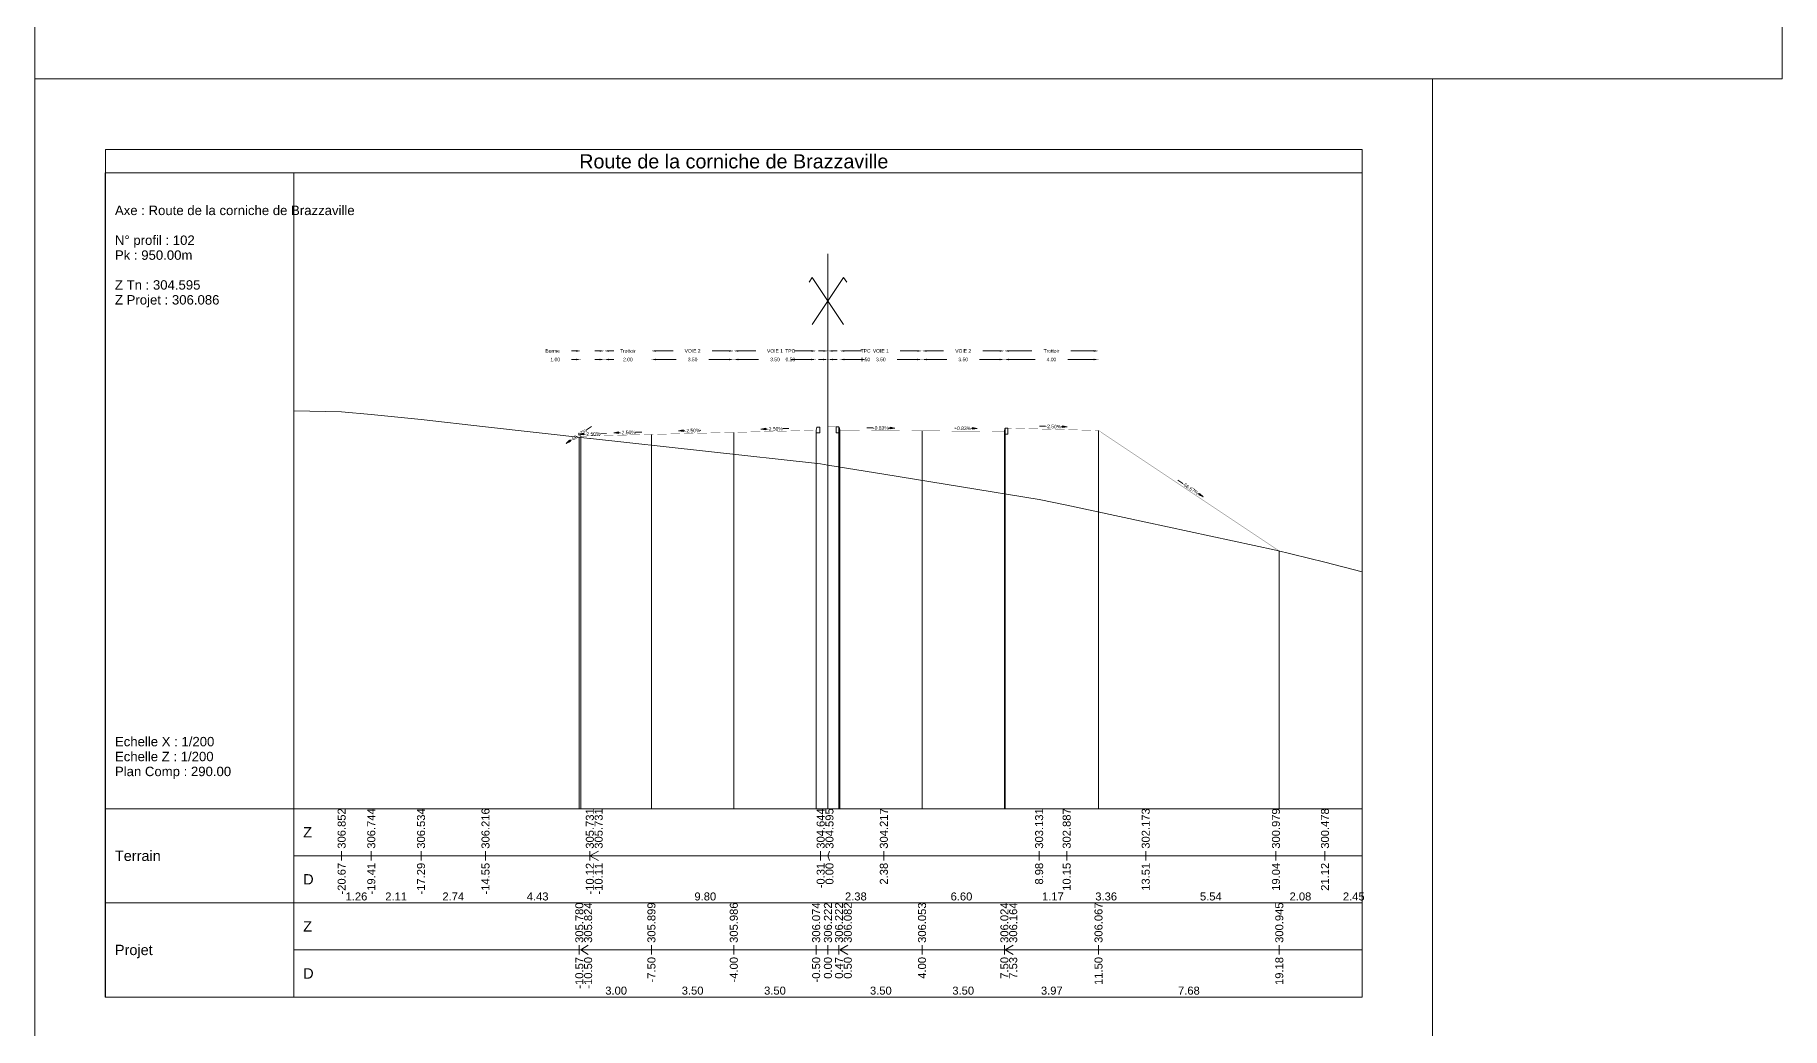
# Model space of a CAD drawing. Extents: x 0 to 74, y -372 to 1003.
# Drawn here: x 0 to 74.2, y -244.6 to -202.5 of the extents above; entities that cross this region are included whole.
import ezdxf
from ezdxf.enums import TextEntityAlignment as Align

# ---------------------------------------------------------------- set-up
doc = ezdxf.new("R2010")
doc.units = 0
doc.header["$LTSCALE"] = 2
doc.header["$PDSIZE"] = -0.004
doc.layers.get('0').update_dxf_attribs({"lineweight": 0})
for name, color, linetype, lineweight in [('Route - Profils type - PT REM TRT', 5, 'Continuous', 0), ('Route - Profils type - PT REM TRT BERME', 5, 'Continuous', 0), ('Route - Route de la corniche de Brazzaville - PT - Cadre_P102', 7, 'Continuous', 0), ('Route - Route de la corniche de Brazzaville - PT - Terrain_P102', 5, 'Continuous', 0)]:
    doc.layers.add(name, color=color, linetype=linetype, lineweight=lineweight)
doc.styles.add('CadreTitre', font='arial.ttf', dxfattribs={"height": 0.003})
doc.styles.add('Cotation', font='arial.ttf')
doc.styles.add('CoteHor', font='arial.ttf', dxfattribs={"height": 0.0022})
doc.styles.add('CoteHorA', font='arial.ttf', dxfattribs={"height": 0.0022})
doc.styles.add('CoteTitre', font='arial.ttf', dxfattribs={"height": 0.0017})
doc.styles.add('CoteTitreA', font='arial.ttf', dxfattribs={"height": 0.0017})
doc.styles.add('CoteVert', font='arial.ttf', dxfattribs={"height": 0.0017})
doc.styles.add('CoteVertA', font='arial.ttf', dxfattribs={"height": 0.0017})
doc.styles.add('ProfilCartouche', font='arial.ttf', dxfattribs={"height": 0.002})
doc.dimstyles.new('BRAZZAVILLE', dxfattribs={"dimtxt": 0.15, "dimasz": 0.2, "dimexe": 0.5, "dimexo": 0.5, "dimgap": 0.5, "dimtad": 0, "dimzin": 0, "dimdsep": 46, "dimtxsty": 'Cotation', "dimsah": 1, "dimcen": 0.1, "dimse1": 1, "dimse2": 1, "dimclrd": 1, "dimclre": 256, "dimclrt": 1, "dimaunit": 2, "dimazin": 0, "dimtfac": 1, "dimtdec": 4, "dimtofl": 0, "dimtmove": 0, "dimatfit": 1, "dimfxl": 1, "dimtolj": 1, "dimtzin": 0, "dimlwd": 0, "dimlwe": 0, "dimarcsym": 0})

# ---------------------------------------------------------------- blocks, each defined once
blk = doc.blocks.new('*D615')
at = {"layer": 'Defpoints', "color": 0, "transparency": 16777216}
for p in [(34.2, -216.244), (34.2, -216.248), (33.7, -219.244)]:
    blk.add_point(p, dxfattribs=at)
at = {"layer": 'Route - Profils type - PT REM TRT', "color": 1, "lineweight": 0, "transparency": 16777216}
for p, q in [((33.5, -216.248), (33.3, -216.248)), ((34.4, -216.248), (34.6, -216.248))]:
    blk.add_line(p, q, dxfattribs=at)
at = {"layer": 'Route - Profils type - PT REM TRT', "color": 1, "transparency": 16777216}
for points in [[(33.5, -216.215), (33.5, -216.281), (33.7, -216.248)], [(34.4, -216.215), (34.4, -216.281), (34.2, -216.248)]]:
    blk.add_solid(points, dxfattribs=at)
at = {"layer": 'Route - Profils type - PT REM TRT', "color": 1, "transparency": 16777216, "insert": (35.295, -216.248), "char_height": 0.15, "attachment_point": 5, "style": 'Cotation'}
blk.add_mtext('\\A1;0.50', dxfattribs=at)
blk = doc.blocks.new('*D616')
at = {"layer": 'Defpoints', "color": 0, "transparency": 16777216}
for p in [(34.2, -216.244), (37.7, -216.244), (37.7, -216.248)]:
    blk.add_point(p, dxfattribs=at)
at = {"layer": 'Route - Profils type - PT REM TRT', "color": 1, "lineweight": 0, "transparency": 16777216}
for p, q in [((34.4, -216.248), (35.255, -216.248)), ((37.5, -216.248), (36.645, -216.248))]:
    blk.add_line(p, q, dxfattribs=at)
at = {"layer": 'Route - Profils type - PT REM TRT', "color": 1, "transparency": 16777216}
for points in [[(34.4, -216.215), (34.4, -216.281), (34.2, -216.248)], [(37.5, -216.215), (37.5, -216.281), (37.7, -216.248)]]:
    blk.add_solid(points, dxfattribs=at)
at = {"layer": 'Route - Profils type - PT REM TRT', "color": 1, "transparency": 16777216, "insert": (35.95, -216.248), "char_height": 0.15, "attachment_point": 5, "style": 'Cotation'}
blk.add_mtext('\\A1;3.50', dxfattribs=at)
blk = doc.blocks.new('*D617')
at = {"layer": 'Defpoints', "color": 0, "transparency": 16777216}
for p in [(37.7, -216.244), (41.2, -216.244), (41.2, -216.248)]:
    blk.add_point(p, dxfattribs=at)
at = {"layer": 'Route - Profils type - PT REM TRT', "color": 1, "lineweight": 0, "transparency": 16777216}
for p, q in [((37.9, -216.248), (38.755, -216.248)), ((41, -216.248), (40.145, -216.248))]:
    blk.add_line(p, q, dxfattribs=at)
at = {"layer": 'Route - Profils type - PT REM TRT', "color": 1, "transparency": 16777216}
for points in [[(37.9, -216.215), (37.9, -216.281), (37.7, -216.248)], [(41, -216.215), (41, -216.281), (41.2, -216.248)]]:
    blk.add_solid(points, dxfattribs=at)
at = {"layer": 'Route - Profils type - PT REM TRT', "color": 1, "transparency": 16777216, "insert": (39.45, -216.248), "char_height": 0.15, "attachment_point": 5, "style": 'Cotation'}
blk.add_mtext('\\A1;3.50', dxfattribs=at)
blk = doc.blocks.new('*D618')
at = {"layer": 'Defpoints', "color": 0, "transparency": 16777216}
for p in [(41.2, -216.244), (45.2, -216.244), (45.2, -216.248)]:
    blk.add_point(p, dxfattribs=at)
at = {"layer": 'Route - Profils type - PT REM TRT', "color": 1, "lineweight": 0, "transparency": 16777216}
for p, q in [((41.4, -216.248), (42.502, -216.248)), ((45, -216.248), (43.898, -216.248))]:
    blk.add_line(p, q, dxfattribs=at)
at = {"layer": 'Route - Profils type - PT REM TRT', "color": 1, "transparency": 16777216}
for points in [[(41.4, -216.215), (41.4, -216.281), (41.2, -216.248)], [(45, -216.215), (45, -216.281), (45.2, -216.248)]]:
    blk.add_solid(points, dxfattribs=at)
at = {"layer": 'Route - Profils type - PT REM TRT', "color": 1, "transparency": 16777216, "insert": (43.2, -216.248), "char_height": 0.15, "attachment_point": 5, "style": 'Cotation'}
blk.add_mtext('\\A1;4.00', dxfattribs=at)
blk = doc.blocks.new('*D619')
at = {"layer": 'Defpoints', "color": 0, "transparency": 16777216}
for p in [(34.2, -215.885), (34.2, -216.444), (33.7, -219.244)]:
    blk.add_point(p, dxfattribs=at)
at = {"layer": 'Route - Profils type - PT REM TRT', "color": 1, "lineweight": 0, "transparency": 16777216}
for p, q in [((33.5, -215.885), (33.3, -215.885)), ((34.4, -215.885), (34.6, -215.885))]:
    blk.add_line(p, q, dxfattribs=at)
at = {"layer": 'Route - Profils type - PT REM TRT', "color": 1, "transparency": 16777216}
for points in [[(33.5, -215.851), (33.5, -215.918), (33.7, -215.885)], [(34.4, -215.851), (34.4, -215.918), (34.2, -215.885)]]:
    blk.add_solid(points, dxfattribs=at)
at = {"layer": 'Route - Profils type - PT REM TRT', "color": 1, "transparency": 16777216, "insert": (35.303, -215.885), "char_height": 0.15, "attachment_point": 5, "style": 'Cotation'}
blk.add_mtext('\\A1;TPC', dxfattribs=at)
blk = doc.blocks.new('*D620')
at = {"layer": 'Defpoints', "color": 0, "transparency": 16777216}
for p in [(37.7, -215.885), (34.2, -216.444), (37.7, -216.244)]:
    blk.add_point(p, dxfattribs=at)
at = {"layer": 'Route - Profils type - PT REM TRT', "color": 1, "lineweight": 0, "transparency": 16777216}
for p, q in [((34.4, -215.885), (35.132, -215.885)), ((37.5, -215.885), (36.768, -215.885))]:
    blk.add_line(p, q, dxfattribs=at)
at = {"layer": 'Route - Profils type - PT REM TRT', "color": 1, "transparency": 16777216}
for points in [[(34.4, -215.851), (34.4, -215.918), (34.2, -215.885)], [(37.5, -215.851), (37.5, -215.918), (37.7, -215.885)]]:
    blk.add_solid(points, dxfattribs=at)
at = {"layer": 'Route - Profils type - PT REM TRT', "color": 1, "transparency": 16777216, "insert": (35.95, -215.885), "char_height": 0.15, "attachment_point": 5, "style": 'Cotation'}
blk.add_mtext('\\A1;VOIE 1', dxfattribs=at)
blk = doc.blocks.new('*D621')
at = {"layer": 'Defpoints', "color": 0, "transparency": 16777216}
for p in [(41.2, -215.885), (37.7, -216.244), (41.2, -216.244)]:
    blk.add_point(p, dxfattribs=at)
at = {"layer": 'Route - Profils type - PT REM TRT', "color": 1, "lineweight": 0, "transparency": 16777216}
for p, q in [((37.9, -215.885), (38.618, -215.885)), ((41, -215.885), (40.282, -215.885))]:
    blk.add_line(p, q, dxfattribs=at)
at = {"layer": 'Route - Profils type - PT REM TRT', "color": 1, "transparency": 16777216}
for points in [[(37.9, -215.851), (37.9, -215.918), (37.7, -215.885)], [(41, -215.851), (41, -215.918), (41.2, -215.885)]]:
    blk.add_solid(points, dxfattribs=at)
at = {"layer": 'Route - Profils type - PT REM TRT', "color": 1, "transparency": 16777216, "insert": (39.45, -215.885), "char_height": 0.15, "attachment_point": 5, "style": 'Cotation'}
blk.add_mtext('\\A1;VOIE 2', dxfattribs=at)
blk = doc.blocks.new('*D622')
at = {"layer": 'Defpoints', "color": 0, "transparency": 16777216}
for p in [(45.2, -215.885), (41.2, -216.244), (45.2, -216.244)]:
    blk.add_point(p, dxfattribs=at)
at = {"layer": 'Route - Profils type - PT REM TRT', "color": 1, "lineweight": 0, "transparency": 16777216}
for p, q in [((41.4, -215.885), (42.369, -215.885)), ((45, -215.885), (44.031, -215.885))]:
    blk.add_line(p, q, dxfattribs=at)
at = {"layer": 'Route - Profils type - PT REM TRT', "color": 1, "transparency": 16777216}
for points in [[(41.4, -215.851), (41.4, -215.918), (41.2, -215.885)], [(45, -215.851), (45, -215.918), (45.2, -215.885)]]:
    blk.add_solid(points, dxfattribs=at)
at = {"layer": 'Route - Profils type - PT REM TRT', "color": 1, "transparency": 16777216, "insert": (43.2, -215.885), "char_height": 0.15, "attachment_point": 5, "style": 'Cotation'}
blk.add_mtext('\\A1;Trottoir', dxfattribs=at)
blk = doc.blocks.new('MENSURA_COTEPENTE_179')
at = {"layer": 'Route - Profils type - PT REM TRT', "linetype": 'Continuous', "lineweight": 0}
blk.add_hatch(color=1, dxfattribs=at).paths.add_polyline_path([(0.18171, -5.53433), (0.18271, -5.53416), (0.18171, -5.53398)])
at = {"layer": 'Route - Profils type - PT REM TRT', "color": 1, "linetype": 'Continuous', "lineweight": 0}
for p, q in [((0.1781, -5.53412), (0.1768, -5.53411)), ((0.18171, -5.53415), (0.18141, -5.53415))]:
    blk.add_line(p, q, dxfattribs=at)
at = {"layer": 'Route - Profils type - PT REM TRT', "color": 1, "linetype": 'Continuous', "lineweight": 0, "flags": 128}
blk.add_lwpolyline([(0.18171, -5.53433), (0.18271, -5.53416), (0.18171, -5.53398), (0.18171, -5.53433)], close=True, dxfattribs=at)
at = {"layer": 'Route - Profils type - PT REM TRT', "color": 1, "style": 'Cotation'}
blk.add_text('-0.83%', height=0.00075, rotation=359.5225, dxfattribs=at).set_placement((0.17975, -5.53414), align=Align.MIDDLE_CENTER)
blk = doc.blocks.new('MENSURA_COTEPENTE_180')
at = {"layer": 'Route - Profils type - PT REM TRT', "linetype": 'Continuous', "lineweight": 0}
blk.add_hatch(color=1, dxfattribs=at).paths.add_polyline_path([(0.19921, -5.53439), (0.20021, -5.53422), (0.19921, -5.53404)])
at = {"layer": 'Route - Profils type - PT REM TRT', "color": 1, "linetype": 'Continuous', "lineweight": 0}
for p, q in [((0.1956, -5.53418), (0.19547, -5.53418)), ((0.19921, -5.53422), (0.19891, -5.53421))]:
    blk.add_line(p, q, dxfattribs=at)
at = {"layer": 'Route - Profils type - PT REM TRT', "color": 1, "linetype": 'Continuous', "lineweight": 0, "flags": 128}
blk.add_lwpolyline([(0.19921, -5.53439), (0.20021, -5.53422), (0.19921, -5.53404), (0.19921, -5.53439)], close=True, dxfattribs=at)
at = {"layer": 'Route - Profils type - PT REM TRT', "color": 1, "style": 'Cotation'}
blk.add_text('-0.83%', height=0.00075, rotation=359.5225, dxfattribs=at).set_placement((0.19726, -5.5342), align=Align.MIDDLE_CENTER)
blk = doc.blocks.new('MENSURA_COTEPENTE_181')
at = {"layer": 'Route - Profils type - PT REM TRT', "linetype": 'Continuous', "lineweight": 0}
blk.add_hatch(color=1, dxfattribs=at).paths.add_polyline_path([(0.2473, -5.54837), (0.24823, -5.54878), (0.24749, -5.54808)])
at = {"layer": 'Route - Profils type - PT REM TRT', "color": 1, "linetype": 'Continuous', "lineweight": 0}
for p, q in [((0.24392, -5.54591), (0.24284, -5.54519)), ((0.2474, -5.54822), (0.24715, -5.54806))]:
    blk.add_line(p, q, dxfattribs=at)
at = {"layer": 'Route - Profils type - PT REM TRT', "color": 1, "linetype": 'Continuous', "lineweight": 0, "flags": 128}
blk.add_lwpolyline([(0.2473, -5.54837), (0.24823, -5.54878), (0.24749, -5.54808), (0.2473, -5.54837)], close=True, dxfattribs=at)
at = {"layer": 'Route - Profils type - PT REM TRT', "color": 1, "style": 'Cotation'}
blk.add_text('-66.67%', height=0.00075, rotation=326.3098, dxfattribs=at).set_placement((0.24553, -5.54698), align=Align.MIDDLE_CENTER)
blk = doc.blocks.new('MENSURA_COTEPENTE_182')
at = {"layer": 'Route - Profils type - PT REM TRT', "linetype": 'Continuous', "lineweight": 0}
blk.add_hatch(color=1, dxfattribs=at).paths.add_polyline_path([(0.21834, -5.53405), (0.21935, -5.5339), (0.21835, -5.5337)])
at = {"layer": 'Route - Profils type - PT REM TRT', "color": 1, "linetype": 'Continuous', "lineweight": 0}
for p, q in [((0.21473, -5.53378), (0.21343, -5.53375)), ((0.21835, -5.53387), (0.21805, -5.53387))]:
    blk.add_line(p, q, dxfattribs=at)
at = {"layer": 'Route - Profils type - PT REM TRT', "color": 1, "linetype": 'Continuous', "lineweight": 0, "flags": 128}
blk.add_lwpolyline([(0.21834, -5.53405), (0.21935, -5.5339), (0.21835, -5.5337), (0.21834, -5.53405)], close=True, dxfattribs=at)
at = {"layer": 'Route - Profils type - PT REM TRT', "color": 1, "style": 'Cotation'}
blk.add_text('-2.50%', height=0.00075, rotation=358.5679, dxfattribs=at).set_placement((0.21639, -5.53383), align=Align.MIDDLE_CENTER)
blk = doc.blocks.new('T2', base_point=(-6.713, 11.473))
at = {"linetype": 'Continuous', "flags": 128}
blk.add_lwpolyline([(-6.837, 11.703), (-6.863, 11.583), (-6.863, 11.473), (-6.713, 11.473), (-6.713, 11.723), (-6.818, 11.719, 0.339869)], format="xyb", close=True, dxfattribs=at)
blk = doc.blocks.new('T2__mirroredMSX', base_point=(-6.713, 11.473))
at = {"linetype": 'Continuous', "flags": 128}
blk.add_lwpolyline([(-6.837, 11.703), (-6.863, 11.583), (-6.863, 11.473), (-6.713, 11.473), (-6.713, 11.723), (-6.818, 11.719, 0.339869)], format="xyb", close=True, dxfattribs=at)
blk = doc.blocks.new('*D627')
at = {"layer": 'Defpoints', "color": 0, "transparency": 16777216}
for p in [(33.2, -216.244), (33.2, -216.248), (33.7, -219.244)]:
    blk.add_point(p, dxfattribs=at)
at = {"layer": 'Route - Profils type - PT REM TRT BERME', "color": 1, "lineweight": 0, "transparency": 16777216}
for p, q in [((33, -216.248), (32.8, -216.248)), ((33.9, -216.248), (34.1, -216.248))]:
    blk.add_line(p, q, dxfattribs=at)
at = {"layer": 'Route - Profils type - PT REM TRT BERME', "color": 1, "transparency": 16777216}
for points in [[(33, -216.215), (33, -216.281), (33.2, -216.248)], [(33.9, -216.215), (33.9, -216.281), (33.7, -216.248)]]:
    blk.add_solid(points, dxfattribs=at)
at = {"layer": 'Route - Profils type - PT REM TRT BERME', "color": 1, "transparency": 16777216, "insert": (32.105, -216.248), "char_height": 0.15, "attachment_point": 5, "style": 'Cotation'}
blk.add_mtext('\\A1;0.50', dxfattribs=at)
blk = doc.blocks.new('*D628')
at = {"layer": 'Defpoints', "color": 0, "transparency": 16777216}
for p in [(29.7, -216.244), (29.7, -216.248), (33.2, -216.244)]:
    blk.add_point(p, dxfattribs=at)
at = {"layer": 'Route - Profils type - PT REM TRT BERME', "color": 1, "lineweight": 0, "transparency": 16777216}
for p, q in [((29.9, -216.248), (30.755, -216.248)), ((33, -216.248), (32.145, -216.248))]:
    blk.add_line(p, q, dxfattribs=at)
at = {"layer": 'Route - Profils type - PT REM TRT BERME', "color": 1, "transparency": 16777216}
for points in [[(29.9, -216.215), (29.9, -216.281), (29.7, -216.248)], [(33, -216.215), (33, -216.281), (33.2, -216.248)]]:
    blk.add_solid(points, dxfattribs=at)
at = {"layer": 'Route - Profils type - PT REM TRT BERME', "color": 1, "transparency": 16777216, "insert": (31.45, -216.248), "char_height": 0.15, "attachment_point": 5, "style": 'Cotation'}
blk.add_mtext('\\A1;3.50', dxfattribs=at)
blk = doc.blocks.new('*D629')
at = {"layer": 'Defpoints', "color": 0, "transparency": 16777216}
for p in [(26.2, -216.244), (26.2, -216.248), (29.7, -216.244)]:
    blk.add_point(p, dxfattribs=at)
at = {"layer": 'Route - Profils type - PT REM TRT BERME', "color": 1, "lineweight": 0, "transparency": 16777216}
for p, q in [((26.4, -216.248), (27.255, -216.248)), ((29.5, -216.248), (28.645, -216.248))]:
    blk.add_line(p, q, dxfattribs=at)
at = {"layer": 'Route - Profils type - PT REM TRT BERME', "color": 1, "transparency": 16777216}
for points in [[(26.4, -216.215), (26.4, -216.281), (26.2, -216.248)], [(29.5, -216.215), (29.5, -216.281), (29.7, -216.248)]]:
    blk.add_solid(points, dxfattribs=at)
at = {"layer": 'Route - Profils type - PT REM TRT BERME', "color": 1, "transparency": 16777216, "insert": (27.95, -216.248), "char_height": 0.15, "attachment_point": 5, "style": 'Cotation'}
blk.add_mtext('\\A1;3.50', dxfattribs=at)
blk = doc.blocks.new('*D630')
at = {"layer": 'Defpoints', "color": 0, "transparency": 16777216}
for p in [(33.2, -215.885), (33.2, -216.444), (33.7, -219.244)]:
    blk.add_point(p, dxfattribs=at)
at = {"layer": 'Route - Profils type - PT REM TRT BERME', "color": 1, "lineweight": 0, "transparency": 16777216}
for p, q in [((33, -215.885), (32.8, -215.885)), ((33.9, -215.885), (34.1, -215.885))]:
    blk.add_line(p, q, dxfattribs=at)
at = {"layer": 'Route - Profils type - PT REM TRT BERME', "color": 1, "transparency": 16777216}
for points in [[(33, -215.851), (33, -215.918), (33.2, -215.885)], [(33.9, -215.851), (33.9, -215.918), (33.7, -215.885)]]:
    blk.add_solid(points, dxfattribs=at)
at = {"layer": 'Route - Profils type - PT REM TRT BERME', "color": 1, "transparency": 16777216, "insert": (32.097, -215.885), "char_height": 0.15, "attachment_point": 5, "style": 'Cotation'}
blk.add_mtext('\\A1;TPC', dxfattribs=at)
blk = doc.blocks.new('*D631')
at = {"layer": 'Defpoints', "color": 0, "transparency": 16777216}
for p in [(29.7, -215.885), (29.7, -216.244), (33.2, -216.444)]:
    blk.add_point(p, dxfattribs=at)
at = {"layer": 'Route - Profils type - PT REM TRT BERME', "color": 1, "lineweight": 0, "transparency": 16777216}
for p, q in [((29.9, -215.885), (30.632, -215.885)), ((33, -215.885), (32.268, -215.885))]:
    blk.add_line(p, q, dxfattribs=at)
at = {"layer": 'Route - Profils type - PT REM TRT BERME', "color": 1, "transparency": 16777216}
for points in [[(29.9, -215.851), (29.9, -215.918), (29.7, -215.885)], [(33, -215.851), (33, -215.918), (33.2, -215.885)]]:
    blk.add_solid(points, dxfattribs=at)
at = {"layer": 'Route - Profils type - PT REM TRT BERME', "color": 1, "transparency": 16777216, "insert": (31.45, -215.885), "char_height": 0.15, "attachment_point": 5, "style": 'Cotation'}
blk.add_mtext('\\A1;VOIE 1', dxfattribs=at)
blk = doc.blocks.new('*D632')
at = {"layer": 'Defpoints', "color": 0, "transparency": 16777216}
for p in [(26.2, -215.885), (26.2, -216.244), (29.7, -216.244)]:
    blk.add_point(p, dxfattribs=at)
at = {"layer": 'Route - Profils type - PT REM TRT BERME', "color": 1, "lineweight": 0, "transparency": 16777216}
for p, q in [((26.4, -215.885), (27.118, -215.885)), ((29.5, -215.885), (28.782, -215.885))]:
    blk.add_line(p, q, dxfattribs=at)
at = {"layer": 'Route - Profils type - PT REM TRT BERME', "color": 1, "transparency": 16777216}
for points in [[(26.4, -215.851), (26.4, -215.918), (26.2, -215.885)], [(29.5, -215.851), (29.5, -215.918), (29.7, -215.885)]]:
    blk.add_solid(points, dxfattribs=at)
at = {"layer": 'Route - Profils type - PT REM TRT BERME', "color": 1, "transparency": 16777216, "insert": (27.95, -215.885), "char_height": 0.15, "attachment_point": 5, "style": 'Cotation'}
blk.add_mtext('\\A1;VOIE 2', dxfattribs=at)
blk = doc.blocks.new('*D633')
at = {"layer": 'Defpoints', "color": 0, "transparency": 16777216}
for p in [(24.2, -215.885), (24.2, -216.244), (26.2, -216.244)]:
    blk.add_point(p, dxfattribs=at)
at = {"layer": 'Route - Profils type - PT REM TRT BERME', "color": 1, "lineweight": 0, "transparency": 16777216}
for p, q in [((24, -215.885), (23.8, -215.885)), ((26.4, -215.885), (26.6, -215.885))]:
    blk.add_line(p, q, dxfattribs=at)
at = {"layer": 'Route - Profils type - PT REM TRT BERME', "color": 1, "transparency": 16777216}
for points in [[(24, -215.851), (24, -215.918), (24.2, -215.885)], [(26.4, -215.851), (26.4, -215.918), (26.2, -215.885)]]:
    blk.add_solid(points, dxfattribs=at)
at = {"layer": 'Route - Profils type - PT REM TRT BERME', "color": 1, "transparency": 16777216, "insert": (25.2, -215.885), "char_height": 0.15, "attachment_point": 5, "style": 'Cotation'}
blk.add_mtext('\\A1;Trottoir', dxfattribs=at)
blk = doc.blocks.new('*D634')
at = {"layer": 'Defpoints', "color": 0, "transparency": 16777216}
for p in [(23.2, -215.885), (23.2, -216.244), (24.2, -216.244)]:
    blk.add_point(p, dxfattribs=at)
at = {"layer": 'Route - Profils type - PT REM TRT BERME', "color": 1, "lineweight": 0, "transparency": 16777216}
for p, q in [((23, -215.885), (22.8, -215.885)), ((24.4, -215.885), (24.6, -215.885))]:
    blk.add_line(p, q, dxfattribs=at)
at = {"layer": 'Route - Profils type - PT REM TRT BERME', "color": 1, "transparency": 16777216}
for points in [[(23, -215.851), (23, -215.918), (23.2, -215.885)], [(24.4, -215.851), (24.4, -215.918), (24.2, -215.885)]]:
    blk.add_solid(points, dxfattribs=at)
at = {"layer": 'Route - Profils type - PT REM TRT BERME', "color": 1, "transparency": 16777216, "insert": (22.003, -215.885), "char_height": 0.15, "attachment_point": 5, "style": 'Cotation'}
blk.add_mtext('\\A1;Berme', dxfattribs=at)
blk = doc.blocks.new('*D635')
at = {"layer": 'Defpoints', "color": 0, "transparency": 16777216}
for p in [(24.2, -216.244), (24.2, -216.248), (26.2, -216.244)]:
    blk.add_point(p, dxfattribs=at)
at = {"layer": 'Route - Profils type - PT REM TRT BERME', "color": 1, "lineweight": 0, "transparency": 16777216}
for p, q in [((24, -216.248), (23.8, -216.248)), ((26.4, -216.248), (26.6, -216.248))]:
    blk.add_line(p, q, dxfattribs=at)
at = {"layer": 'Route - Profils type - PT REM TRT BERME', "color": 1, "transparency": 16777216}
for points in [[(24, -216.215), (24, -216.281), (24.2, -216.248)], [(26.4, -216.215), (26.4, -216.281), (26.2, -216.248)]]:
    blk.add_solid(points, dxfattribs=at)
at = {"layer": 'Route - Profils type - PT REM TRT BERME', "color": 1, "transparency": 16777216, "insert": (25.2, -216.248), "char_height": 0.15, "attachment_point": 5, "style": 'Cotation'}
blk.add_mtext('\\A1;2.00', dxfattribs=at)
blk = doc.blocks.new('*D636')
at = {"layer": 'Defpoints', "color": 0, "transparency": 16777216}
for p in [(23.2, -216.244), (23.2, -216.248), (24.2, -216.244)]:
    blk.add_point(p, dxfattribs=at)
at = {"layer": 'Route - Profils type - PT REM TRT BERME', "color": 1, "lineweight": 0, "transparency": 16777216}
for p, q in [((23, -216.248), (22.8, -216.248)), ((24.4, -216.248), (24.6, -216.248))]:
    blk.add_line(p, q, dxfattribs=at)
at = {"layer": 'Route - Profils type - PT REM TRT BERME', "color": 1, "transparency": 16777216}
for points in [[(23, -216.215), (23, -216.281), (23.2, -216.248)], [(24.4, -216.215), (24.4, -216.281), (24.2, -216.248)]]:
    blk.add_solid(points, dxfattribs=at)
at = {"layer": 'Route - Profils type - PT REM TRT BERME', "color": 1, "transparency": 16777216, "insert": (22.112, -216.248), "char_height": 0.15, "attachment_point": 5, "style": 'Cotation'}
blk.add_mtext('\\A1;1.00', dxfattribs=at)
blk = doc.blocks.new('MENSURA_COTEPENTE_183')
at = {"layer": 'Route - Profils type - PT REM TRT BERME', "linetype": 'Continuous', "lineweight": 0}
blk.add_hatch(color=1, dxfattribs=at).paths.add_polyline_path([(0.15529, -5.53455), (0.15428, -5.5344), (0.15528, -5.5342)])
at = {"layer": 'Route - Profils type - PT REM TRT BERME', "color": 1, "linetype": 'Continuous', "lineweight": 0}
for p, q in [((0.15528, -5.53437), (0.15558, -5.53437)), ((0.15889, -5.53428), (0.16019, -5.53425))]:
    blk.add_line(p, q, dxfattribs=at)
at = {"layer": 'Route - Profils type - PT REM TRT BERME', "color": 1, "linetype": 'Continuous', "lineweight": 0, "flags": 128}
blk.add_lwpolyline([(0.15529, -5.53455), (0.15428, -5.5344), (0.15528, -5.5342), (0.15529, -5.53455)], close=True, dxfattribs=at)
at = {"layer": 'Route - Profils type - PT REM TRT BERME', "color": 1, "style": 'Cotation'}
blk.add_text('-2.50%', height=0.00075, rotation=-358.5679, dxfattribs=at).set_placement((0.15724, -5.53433), align=Align.MIDDLE_CENTER)
blk = doc.blocks.new('MENSURA_COTEPENTE_184')
at = {"layer": 'Route - Profils type - PT REM TRT BERME', "linetype": 'Continuous', "lineweight": 0}
blk.add_hatch(color=1, dxfattribs=at).paths.add_polyline_path([(0.13778, -5.5349), (0.13678, -5.53475), (0.13777, -5.53455)])
at = {"layer": 'Route - Profils type - PT REM TRT BERME', "color": 1, "linetype": 'Continuous', "lineweight": 0}
for p, q in [((0.13778, -5.53473), (0.13808, -5.53472)), ((0.14139, -5.53464), (0.14152, -5.53463))]:
    blk.add_line(p, q, dxfattribs=at)
at = {"layer": 'Route - Profils type - PT REM TRT BERME', "color": 1, "linetype": 'Continuous', "lineweight": 0, "flags": 128}
blk.add_lwpolyline([(0.13778, -5.5349), (0.13678, -5.53475), (0.13777, -5.53455), (0.13778, -5.5349)], close=True, dxfattribs=at)
at = {"layer": 'Route - Profils type - PT REM TRT BERME', "color": 1, "style": 'Cotation'}
blk.add_text('-2.50%', height=0.00075, rotation=-358.5679, dxfattribs=at).set_placement((0.13973, -5.53468), align=Align.MIDDLE_CENTER)
blk = doc.blocks.new('MENSURA_COTEPENTE_185')
at = {"layer": 'Route - Profils type - PT REM TRT BERME', "linetype": 'Continuous', "lineweight": 0}
blk.add_hatch(color=1, dxfattribs=at).paths.add_polyline_path([(0.11382, -5.53699), (0.11289, -5.5374), (0.11362, -5.5367)])
at = {"layer": 'Route - Profils type - PT REM TRT BERME', "color": 1, "linetype": 'Continuous', "lineweight": 0}
for p, q in [((0.11719, -5.53453), (0.11827, -5.53381)), ((0.11372, -5.53685), (0.11397, -5.53668))]:
    blk.add_line(p, q, dxfattribs=at)
at = {"layer": 'Route - Profils type - PT REM TRT BERME', "color": 1, "linetype": 'Continuous', "lineweight": 0, "flags": 128}
blk.add_lwpolyline([(0.11382, -5.53699), (0.11289, -5.5374), (0.11362, -5.5367), (0.11382, -5.53699)], close=True, dxfattribs=at)
at = {"layer": 'Route - Profils type - PT REM TRT BERME', "color": 1, "style": 'Cotation'}
blk.add_text('-66.67%', height=0.00075, rotation=-326.3098, dxfattribs=at).set_placement((0.11558, -5.5356), align=Align.MIDDLE_CENTER)
blk = doc.blocks.new('MENSURA_COTEPENTE_186')
at = {"layer": 'Route - Profils type - PT REM TRT BERME', "linetype": 'Continuous', "lineweight": 0}
blk.add_hatch(color=1, dxfattribs=at).paths.add_polyline_path([(0.12404, -5.53531), (0.12303, -5.53516), (0.12403, -5.53496)])
at = {"layer": 'Route - Profils type - PT REM TRT BERME', "color": 1, "linetype": 'Continuous', "lineweight": 0}
for p, q in [((0.12403, -5.53514), (0.12433, -5.53513)), ((0.12764, -5.53505), (0.12894, -5.53502))]:
    blk.add_line(p, q, dxfattribs=at)
at = {"layer": 'Route - Profils type - PT REM TRT BERME', "color": 1, "linetype": 'Continuous', "lineweight": 0, "flags": 128}
blk.add_lwpolyline([(0.12404, -5.53531), (0.12303, -5.53516), (0.12403, -5.53496), (0.12404, -5.53531)], close=True, dxfattribs=at)
at = {"layer": 'Route - Profils type - PT REM TRT BERME', "color": 1, "style": 'Cotation'}
blk.add_text('-2.50%', height=0.00075, rotation=-358.5679, dxfattribs=at).set_placement((0.12599, -5.53509), align=Align.MIDDLE_CENTER)
blk = doc.blocks.new('MENSURA_COTEPENTE_187')
at = {"layer": 'Route - Profils type - PT REM TRT BERME', "linetype": 'Continuous', "lineweight": 0}
blk.add_hatch(color=1, dxfattribs=at).paths.add_polyline_path([(0.11654, -5.53562), (0.11553, -5.53547), (0.11653, -5.53527)])
at = {"layer": 'Route - Profils type - PT REM TRT BERME', "color": 1, "linetype": 'Continuous', "lineweight": 0}
for p, q in [((0.12015, -5.53536), (0.12144, -5.53532)), ((0.11653, -5.53545), (0.11683, -5.53544))]:
    blk.add_line(p, q, dxfattribs=at)
at = {"layer": 'Route - Profils type - PT REM TRT BERME', "color": 1, "linetype": 'Continuous', "lineweight": 0, "flags": 128}
blk.add_lwpolyline([(0.11654, -5.53562), (0.11553, -5.53547), (0.11653, -5.53527), (0.11654, -5.53562)], close=True, dxfattribs=at)
at = {"layer": 'Route - Profils type - PT REM TRT BERME', "color": 1, "style": 'Cotation'}
blk.add_text('-2.50%', height=0.00075, rotation=-358.5679, dxfattribs=at).set_placement((0.11849, -5.5354), align=Align.MIDDLE_CENTER)

msp = doc.modelspace()

# ---------------------------------------------------------------- linework, layer by layer
at = {"flags": 128}
for points in [[(0, -204.33), (0, -151.83), (74.25, -151.83), (74.25, -204.33)], [(0, -246.33), (0, -204.33), (59.4, -204.33), (59.4, -246.33)], [(3, -243.33), (3, -207.33), (56.4, -207.33), (56.4, -243.33)]]:
    msp.add_lwpolyline(points, close=True, dxfattribs=at)
at = {"layer": 'Route - Profils type - PT REM TRT', "color": 1, "linetype": 'Continuous', "flags": 128}
msp.add_lwpolyline([(33.7, -219.108, 0.01, 0.01, 0), (34.05, -219.108, 0.01, 0.01, 0), (34.17, -219.108, 0.01, 0.01, 0), (34.2, -219.248, 0.01, 0.01, 0), (37.7, -219.277, 0.01, 0.01, 0), (41.2, -219.306, 0.01, 0.01, 0), (41.23, -219.166, 0.01, 0.01, 0), (41.35, -219.166, 0.01, 0.01, 0), (45.2, -219.263, 0.01, 0.01, 0), (52.883, -224.385, 0.01, 0.01, 0)], format="xyseb", dxfattribs=at)
at = {"layer": 'Route - Profils type - PT REM TRT BERME', "color": 1, "linetype": 'Continuous', "flags": 128}
msp.add_lwpolyline([(33.7, -219.116, 0.01, 0.01, 0), (33.35, -219.116, 0.01, 0.01, 0), (33.23, -219.116, 0.01, 0.01, 0), (33.2, -219.256, 0.01, 0.01, 0), (29.7, -219.344, 0.01, 0.01, 0), (26.2, -219.431, 0.01, 0.01, 0), (23.2, -219.506, 0.01, 0.01, 0), (23.135, -219.55, 0.01, 0.01, 0)], format="xyseb", dxfattribs=at)
at = {"layer": 'Route - Route de la corniche de Brazzaville - PT - Cadre_P102', "color": 7, "linetype": 'Continuous'}
for p, q in [((11, -208.33), (11, -243.33)), ((33.7, -215.761), (33.7, -211.761)), ((32.9, -212.961), (33.033, -212.761)), ((34.367, -214.761), (33.033, -212.761)), ((33.033, -214.761), (34.367, -212.761)), ((34.5, -212.961), (34.367, -212.761)), ((33.7, -235.33), (33.7, -215.761)), ((23.135, -235.33), (23.135, -219.55)), ((23.135, -235.33), (23.135, -219.55)), ((23.2, -235.33), (23.2, -219.506)), ((23.2, -235.33), (23.2, -219.506)), ((26.2, -235.33), (26.2, -219.431)), ((26.2, -235.33), (26.2, -219.431)), ((29.7, -235.33), (29.7, -219.344)), ((29.7, -235.33), (29.7, -219.344)), ((33.2, -235.33), (33.2, -219.256)), ((33.2, -235.33), (33.2, -219.256)), ((33.7, -235.33), (33.7, -219.108)), ((33.7, -235.33), (33.7, -219.108)), ((34.17, -235.33), (34.17, -219.108)), ((34.17, -235.33), (34.17, -219.108)), ((34.2, -235.33), (34.2, -219.248)), ((34.2, -235.33), (34.2, -219.248)), ((37.7, -235.33), (37.7, -219.277)), ((37.7, -235.33), (37.7, -219.277)), ((41.2, -235.33), (41.2, -219.306)), ((41.2, -235.33), (41.2, -219.306)), ((41.23, -235.33), (41.23, -219.166)), ((41.23, -235.33), (41.23, -219.166)), ((45.2, -235.33), (45.2, -219.263)), ((45.2, -235.33), (45.2, -219.263)), ((52.883, -235.33), (52.883, -224.385)), ((52.883, -235.33), (52.883, -224.385)), ((56.4, -235.33), (3, -235.33)), ((56.4, -237.33), (11, -237.33)), ((56.4, -239.33), (3, -239.33)), ((56.4, -239.33), (3, -239.33)), ((56.4, -239.33), (3, -239.33)), ((56.4, -239.33), (3, -239.33)), ((56.4, -239.33), (3, -239.33)), ((56.4, -239.33), (3, -239.33)), ((56.4, -239.33), (3, -239.33)), ((23.135, -241.13), (23.135, -241.33)), ((23.509, -241.13), (23.2, -241.33)), ((26.2, -241.13), (26.2, -241.33)), ((29.7, -241.13), (29.7, -241.33)), ((33.2, -241.13), (33.2, -241.33)), ((33.7, -241.13), (33.7, -241.33)), ((34.17, -241.13), (34.17, -241.33)), ((34.544, -241.13), (34.2, -241.33)), ((37.7, -241.13), (37.7, -241.33)), ((41.2, -241.13), (41.2, -241.33)), ((41.574, -241.13), (41.23, -241.33)), ((45.2, -241.13), (45.2, -241.33)), ((52.883, -241.13), (52.883, -241.33)), ((56.4, -241.33), (11, -241.33)), ((23.135, -241.53), (23.135, -241.33)), ((23.509, -241.53), (23.2, -241.33)), ((26.2, -241.53), (26.2, -241.33)), ((29.7, -241.53), (29.7, -241.33)), ((33.2, -241.53), (33.2, -241.33)), ((33.7, -241.53), (33.7, -241.33)), ((34.17, -241.53), (34.17, -241.33)), ((34.544, -241.53), (34.2, -241.33)), ((37.7, -241.53), (37.7, -241.33)), ((41.2, -241.53), (41.2, -241.33)), ((41.574, -241.53), (41.23, -241.33)), ((45.2, -241.53), (45.2, -241.33)), ((52.883, -241.53), (52.883, -241.33)), ((56.4, -243.33), (3, -243.33)), ((56.4, -243.33), (3, -243.33)), ((56.4, -243.33), (3, -243.33)), ((56.4, -243.33), (3, -243.33)), ((56.4, -243.33), (3, -243.33)), ((56.4, -243.33), (3, -243.33))]:
    msp.add_line(p, q, dxfattribs=at)
at = {"layer": 'Route - Route de la corniche de Brazzaville - PT - Cadre_P102', "color": 114, "linetype": 'Continuous'}
for p, q in [((13.034, -237.13), (13.034, -237.33)), ((13.034, -237.53), (13.034, -237.33)), ((14.294, -237.13), (14.294, -237.33)), ((14.294, -237.53), (14.294, -237.33)), ((16.408, -237.13), (16.408, -237.33)), ((16.408, -237.53), (16.408, -237.33)), ((19.148, -237.13), (19.148, -237.33)), ((19.148, -237.53), (19.148, -237.33)), ((23.582, -237.13), (23.582, -237.33)), ((23.582, -237.53), (23.582, -237.33)), ((23.956, -237.13), (23.589, -237.33)), ((23.956, -237.53), (23.589, -237.33)), ((33.392, -237.13), (33.392, -237.33)), ((33.392, -237.53), (33.392, -237.33)), ((33.766, -237.13), (33.7, -237.33)), ((33.766, -237.53), (33.7, -237.33)), ((36.077, -237.13), (36.077, -237.33)), ((36.077, -237.53), (36.077, -237.33)), ((42.676, -237.13), (42.676, -237.33)), ((42.676, -237.53), (42.676, -237.33)), ((43.847, -237.13), (43.847, -237.33)), ((43.847, -237.53), (43.847, -237.33)), ((47.206, -237.13), (47.206, -237.33)), ((47.206, -237.53), (47.206, -237.33)), ((52.741, -237.13), (52.741, -237.33)), ((52.741, -237.53), (52.741, -237.33)), ((54.824, -237.13), (54.824, -237.33)), ((54.824, -237.53), (54.824, -237.33))]:
    msp.add_line(p, q, dxfattribs=at)
at = {"layer": 'Route - Route de la corniche de Brazzaville - PT - Cadre_P102', "flags": 128}
msp.add_lwpolyline([(2.99, -243.34), (2.99, -208.32), (56.41, -208.32), (56.41, -243.34)], close=True, dxfattribs=at)
at = {"layer": 'Route - Route de la corniche de Brazzaville - PT - Terrain_P102', "color": 114, "linetype": 'Continuous', "flags": 128}
msp.add_lwpolyline([(11, -218.429), (13.034, -218.478), (14.294, -218.586), (16.408, -218.796), (19.148, -219.114), (23.582, -219.599), (23.589, -219.599), (23.593, -219.6), (23.611, -219.602), (33.392, -220.686), (33.7, -220.735), (36.077, -221.113), (42.676, -222.199), (43.847, -222.443), (47.206, -223.157), (52.741, -224.351), (54.824, -224.852), (56.4, -225.267)], dxfattribs=at)
msp.add_lwpolyline([(11, -218.429), (13.034, -218.478), (14.294, -218.586), (16.408, -218.796), (19.148, -219.114), (23.582, -219.599), (23.589, -219.599), (23.593, -219.6), (23.611, -219.602), (33.392, -220.686), (33.7, -220.735), (36.077, -221.113), (42.676, -222.199), (43.847, -222.443), (47.206, -223.157), (52.741, -224.351), (54.824, -224.852), (56.4, -225.267)], dxfattribs=at)

# ---------------------------------------------------------------- block references
at = {"layer": 'Route - Profils type - PT REM TRT', "xscale": 200, "yscale": 200, "zscale": 200}
for name in ['MENSURA_COTEPENTE_182', 'MENSURA_COTEPENTE_179', 'MENSURA_COTEPENTE_180', 'MENSURA_COTEPENTE_181']:
    msp.add_blockref(name, (0, 887.67), dxfattribs=at)
at = {"layer": 'Route - Profils type - PT REM TRT', "xscale": -1, "zscale": 200}
msp.add_blockref('T2__mirroredMSX', (34.05, -219.358), dxfattribs=at)
at = {"layer": 'Route - Profils type - PT REM TRT', "zscale": 200}
msp.add_blockref('T2', (41.35, -219.416), dxfattribs=at)
at = {"layer": 'Route - Profils type - PT REM TRT BERME', "xscale": 200, "yscale": 200, "zscale": 200}
for name in ['MENSURA_COTEPENTE_185', 'MENSURA_COTEPENTE_187', 'MENSURA_COTEPENTE_186', 'MENSURA_COTEPENTE_184', 'MENSURA_COTEPENTE_183']:
    msp.add_blockref(name, (0, 887.67), dxfattribs=at)
at = {"layer": 'Route - Profils type - PT REM TRT BERME', "zscale": 200}
msp.add_blockref('T2', (33.35, -219.366), dxfattribs=at)

# ---------------------------------------------------------------- texts
at = {"color": 7, "style": 'CadreTitre'}
msp.add_text('Route de la corniche de Brazzaville', height=0.6, dxfattribs=at).set_placement((29.7, -207.53), align=Align.TOP_CENTER)
at = {"style": 'ProfilCartouche'}
for s, p in [('Axe : Route de la corniche de Brazzaville', (3.4, -209.913)), ('N° profil : 102', (3.4, -211.18)), ('Pk : 950.00m', (3.4, -211.813)), ('Z Tn : 304.595', (3.4, -213.08)), ('Z Projet : 306.086', (3.4, -213.713)), ('Echelle X : 1/200', (3.4, -232.48)), ('Echelle Z : 1/200', (3.4, -233.113)), ('Plan Comp : 290.00', (3.4, -233.747))]:
    msp.add_text(s, height=0.4, dxfattribs=at).set_placement(p, align=Align.MIDDLE_LEFT)
at = {"layer": 'Route - Route de la corniche de Brazzaville - PT - Cadre_P102', "color": 114, "style": 'CoteVert'}
for s, p in [('306.852', (13.034, -237.03)), ('306.744', (14.294, -237.03)), ('306.534', (16.408, -237.03)), ('306.216', (19.148, -237.03)), ('305.731', (23.582, -237.03)), ('305.731', (23.956, -237.03)), ('304.644', (33.392, -237.03)), ('304.595', (33.766, -237.03)), ('304.217', (36.077, -237.03)), ('303.131', (42.676, -237.03)), ('302.887', (43.847, -237.03)), ('302.173', (47.206, -237.03)), ('300.979', (52.741, -237.03)), ('300.478', (54.824, -237.03))]:
    msp.add_text(s, height=0.34, rotation=90, dxfattribs=at).set_placement(p, align=Align.MIDDLE_LEFT)
at = {"layer": 'Route - Route de la corniche de Brazzaville - PT - Cadre_P102', "color": 114, "style": 'CoteHor'}
for s, p in [('Z', (11.4, -236.33)), ('Terrain', (3.4, -237.33)), ('D', (11.4, -238.33))]:
    msp.add_text(s, height=0.44, dxfattribs=at).set_placement(p, align=Align.MIDDLE_LEFT)
at = {"layer": 'Route - Route de la corniche de Brazzaville - PT - Cadre_P102', "color": 114, "style": 'CoteVert'}
for s, p in [('-20.67', (13.034, -237.63)), ('-19.41', (14.294, -237.63)), ('-17.29', (16.408, -237.63)), ('-14.55', (19.148, -237.63)), ('-10.12', (23.582, -237.63)), ('-10.11', (23.956, -237.63)), ('-0.31', (33.392, -237.63)), ('0.00', (33.766, -237.63)), ('2.38', (36.077, -237.63)), ('8.98', (42.676, -237.63)), ('10.15', (43.847, -237.63)), ('13.51', (47.206, -237.63)), ('19.04', (52.741, -237.63)), ('21.12', (54.824, -237.63))]:
    msp.add_text(s, height=0.34, rotation=90, dxfattribs=at).set_placement(p, align=Align.MIDDLE_RIGHT)
at = {"layer": 'Route - Route de la corniche de Brazzaville - PT - Cadre_P102', "color": 114, "style": 'CoteTitre'}
for s, p in [('1.26', (13.664, -239.33)), ('2.11', (15.351, -239.33)), ('2.74', (17.778, -239.33)), ('4.43', (21.365, -239.33)), ('9.80', (28.49, -239.33)), ('2.38', (34.888, -239.33)), ('6.60', (39.376, -239.33)), ('1.17', (43.261, -239.33)), ('3.36', (45.526, -239.33)), ('5.54', (49.973, -239.33)), ('2.08', (53.782, -239.33)), ('2.45', (56.048, -239.33))]:
    msp.add_text(s, height=0.34, dxfattribs=at).set_placement(p, align=Align.BOTTOM_CENTER)
at = {"layer": 'Route - Route de la corniche de Brazzaville - PT - Cadre_P102', "color": 7, "style": 'CoteVertA'}
for s, p in [('305.780', (23.135, -241.03)), ('305.824', (23.509, -241.03)), ('305.899', (26.2, -241.03)), ('305.986', (29.7, -241.03)), ('306.074', (33.2, -241.03)), ('306.222', (33.7, -241.03)), ('306.222', (34.17, -241.03)), ('306.082', (34.544, -241.03)), ('306.053', (37.7, -241.03)), ('306.024', (41.2, -241.03)), ('306.164', (41.574, -241.03)), ('306.067', (45.2, -241.03)), ('300.945', (52.883, -241.03))]:
    msp.add_text(s, height=0.34, rotation=90, dxfattribs=at).set_placement(p, align=Align.MIDDLE_LEFT)
at = {"layer": 'Route - Route de la corniche de Brazzaville - PT - Cadre_P102', "color": 7, "style": 'CoteHorA'}
for s, p in [('Z', (11.4, -240.33)), ('Projet', (3.4, -241.33)), ('D', (11.4, -242.33))]:
    msp.add_text(s, height=0.44, dxfattribs=at).set_placement(p, align=Align.MIDDLE_LEFT)
at = {"layer": 'Route - Route de la corniche de Brazzaville - PT - Cadre_P102', "color": 7, "style": 'CoteVertA'}
for s, p in [('-10.57', (23.135, -241.63)), ('-10.50', (23.509, -241.63)), ('-7.50', (26.2, -241.63)), ('-4.00', (29.7, -241.63)), ('-0.50', (33.2, -241.63)), ('0.00', (33.7, -241.63)), ('0.47', (34.17, -241.63)), ('0.50', (34.544, -241.63)), ('4.00', (37.7, -241.63)), ('7.50', (41.2, -241.63)), ('7.53', (41.574, -241.63)), ('11.50', (45.2, -241.63)), ('19.18', (52.883, -241.63))]:
    msp.add_text(s, height=0.34, rotation=90, dxfattribs=at).set_placement(p, align=Align.MIDDLE_RIGHT)
at = {"layer": 'Route - Route de la corniche de Brazzaville - PT - Cadre_P102', "color": 7, "style": 'CoteTitreA'}
for s, p in [('3.00', (24.7, -243.33)), ('3.50', (27.95, -243.33)), ('3.50', (31.45, -243.33)), ('3.50', (35.95, -243.33)), ('3.50', (39.45, -243.33)), ('3.97', (43.215, -243.33)), ('7.68', (49.042, -243.33))]:
    msp.add_text(s, height=0.34, dxfattribs=at).set_placement(p, align=Align.BOTTOM_CENTER)

# ---------------------------------------------------------------- dimensions: what is measured, and where the dimension line sits
at = {"layer": 'Route - Profils type - PT REM TRT'}
for base, p1, p2, text, picture, middle in [((34.2, -215.885), (33.7, -219.244), (34.2, -216.444), 'TPC', '*D619', (35.303, -215.885)), ((37.7, -215.885), (34.2, -216.444), (37.7, -216.244), 'VOIE 1', '*D620', (35.95, -215.885)), ((41.2, -215.885), (37.7, -216.244), (41.2, -216.244), 'VOIE 2', '*D621', (39.45, -215.885)), ((45.2, -215.885), (41.2, -216.244), (45.2, -216.244), 'Trottoir', '*D622', (43.2, -215.885)), ((34.2, -216.248), (33.7, -219.244), (34.2, -216.244), '0.50', '*D615', (35.295, -216.248)), ((37.7, -216.248), (34.2, -216.244), (37.7, -216.244), '3.50', '*D616', (35.95, -216.248)), ((41.2, -216.248), (37.7, -216.244), (41.2, -216.244), '3.50', '*D617', (39.45, -216.248)), ((45.2, -216.248), (41.2, -216.244), (45.2, -216.244), '4.00', '*D618', (43.2, -216.248))]:
    dim = msp.add_linear_dim(base=base, p1=p1, p2=p2, text=text, dimstyle='BRAZZAVILLE', override={"dimscale": 1, "dimclrt": 1}, dxfattribs=at)
    dim.commit()
    dim.dimension.update_dxf_attribs({"geometry": picture, "text_midpoint": middle})
at = {"layer": 'Route - Profils type - PT REM TRT BERME'}
for base, p1, p2, text, picture, middle in [((23.2, -215.885), (24.2, -216.244), (23.2, -216.244), 'Berme', '*D634', (22.003, -215.885)), ((24.2, -215.885), (26.2, -216.244), (24.2, -216.244), 'Trottoir', '*D633', (25.2, -215.885)), ((26.2, -215.885), (29.7, -216.244), (26.2, -216.244), 'VOIE 2', '*D632', (27.95, -215.885)), ((29.7, -215.885), (33.2, -216.444), (29.7, -216.244), 'VOIE 1', '*D631', (31.45, -215.885)), ((33.2, -215.885), (33.7, -219.244), (33.2, -216.444), 'TPC', '*D630', (32.097, -215.885)), ((23.2, -216.248), (24.2, -216.244), (23.2, -216.244), '1.00', '*D636', (22.112, -216.248)), ((24.2, -216.248), (26.2, -216.244), (24.2, -216.244), '2.00', '*D635', (25.2, -216.248)), ((26.2, -216.248), (29.7, -216.244), (26.2, -216.244), '3.50', '*D629', (27.95, -216.248)), ((29.7, -216.248), (33.2, -216.244), (29.7, -216.244), '3.50', '*D628', (31.45, -216.248)), ((33.2, -216.248), (33.7, -219.244), (33.2, -216.244), '0.50', '*D627', (32.105, -216.248))]:
    dim = msp.add_linear_dim(base=base, p1=p1, p2=p2, text=text, dimstyle='BRAZZAVILLE', override={"dimscale": 1, "dimclrt": 1}, dxfattribs=at)
    dim.commit()
    dim.dimension.update_dxf_attribs({"geometry": picture, "text_midpoint": middle})

doc.saveas('drawing.dxf')
